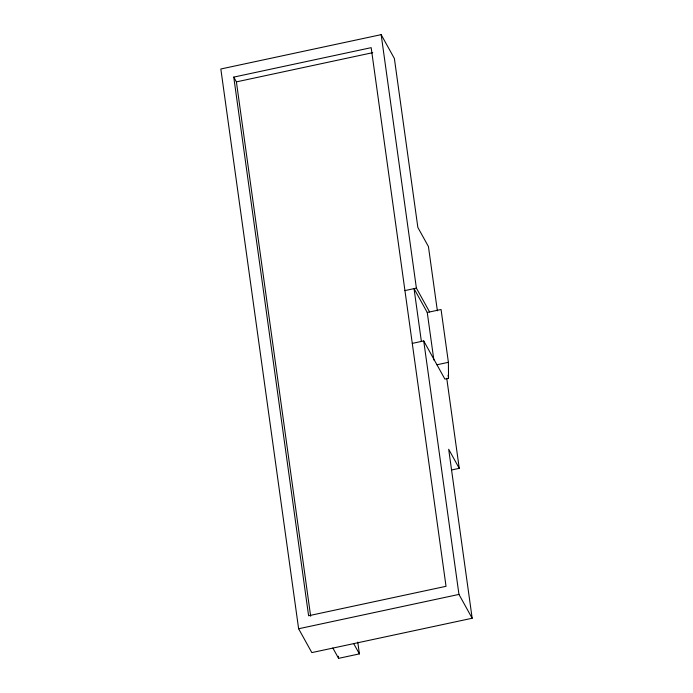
<?xml version="1.0" encoding="UTF-8"?>
<svg xmlns="http://www.w3.org/2000/svg" width="693" height="693" viewBox="0 0 693 693"><rect width="100%" height="100%" fill="white"/><g stroke="black" fill="none" stroke-linecap="round" stroke-linejoin="round"><path stroke-width="1.04" d="M437.37 310.828L428.43 246.543L417.862 227.469L394.378 58.489L381.167 34.65L220.833 68.997L298.622 628.759L311.833 652.598L472.167 618.251L448.683 449.263L459.251 468.329L451.966 469.897M233.758 77.105L371.179 47.661L446.032 586.304L308.602 615.748L233.758 77.105L236.4 81.878L310.655 616.233M236.4 81.878L372.765 52.659M404.937 290.584L416.389 288.123L429.608 311.963M421.379 341.441L414.042 288.626L427.252 312.465L441.06 309.511L448.397 362.318L448.527 378.291L444.871 379.071L423.726 340.93L412.274 343.39M436.945 364.769L448.397 362.318M298.622 628.759L458.957 594.412L472.167 618.251M332.839 647.998L338.582 658.35L359.407 653.889L357.77 642.108M353.664 643.537L359.407 653.889M448.085 375.121L448.527 378.291M446.751 378.326L459.251 468.329M427.252 312.465L433.861 359.996M381.167 34.65L416.389 288.123M423.726 340.93L458.957 594.412M338.279 656.21L338.582 658.35"/></g></svg>
